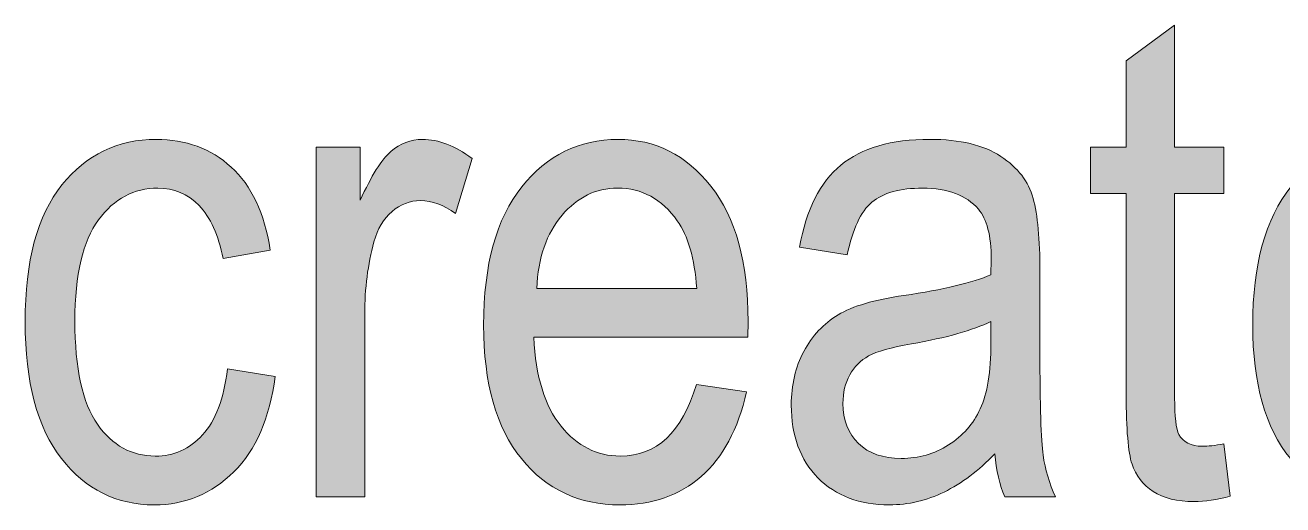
# Model space of a CAD drawing. Header units: inches. Extents: x 19 to 517, y 28 to 779.
# Drawn here: x 49.35 to 82.91, y 161.46 to 174.27 of the extents above; entities that cross this region are included whole.
import ezdxf

# ---------------------------------------------------------------- set-up
doc = ezdxf.new("R2010")
doc.units = ezdxf.units.IN
doc.header["$MEASUREMENT"] = 0
doc.layers.add('Layer 1', color=7, linetype='Continuous')

# ---------------------------------------------------------------- blocks, each defined once
blk = doc.blocks.new('block 12')
at = {"layer": 'Layer 1', "lineweight": 0}
blk.add_open_spline([(54.748, 165.095), (54.748, 165.095), (56.022, 164.893), (56.022, 164.893), (55.876, 163.779), (55.508, 162.93), (54.919, 162.344), (54.33, 161.758), (53.623, 161.465), (52.797, 161.465), (51.795, 161.465), (50.97, 161.876), (50.322, 162.699), (49.675, 163.522), (49.351, 164.74), (49.351, 166.352), (49.351, 167.975), (49.678, 169.191), (50.331, 170.004), (50.985, 170.814), (51.824, 171.221), (52.849, 171.221), (53.64, 171.221), (54.307, 170.975), (54.849, 170.482), (55.391, 169.99), (55.738, 169.252), (55.89, 168.268), (55.89, 168.268), (54.633, 168.039), (54.633, 168.039), (54.51, 168.669), (54.297, 169.14), (53.992, 169.452), (53.687, 169.764), (53.321, 169.92), (52.893, 169.92), (52.255, 169.92), (51.726, 169.637), (51.307, 169.072), (50.888, 168.506), (50.678, 167.608), (50.678, 166.378), (50.678, 165.106), (50.879, 164.187), (51.28, 163.618), (51.682, 163.05), (52.196, 162.766), (52.823, 162.766), (53.315, 162.766), (53.735, 162.955), (54.084, 163.332), (54.433, 163.711), (54.654, 164.298), (54.748, 165.095)], degree=3, knots=[0, 0, 0, 0, 1, 1, 1, 2, 2, 2, 3, 3, 3, 4, 4, 4, 5, 5, 5, 6, 6, 6, 7, 7, 7, 8, 8, 8, 9, 9, 9, 10, 10, 10, 11, 11, 11, 12, 12, 12, 13, 13, 13, 14, 14, 14, 15, 15, 15, 16, 16, 16, 17, 17, 17, 18, 18, 18, 18], dxfattribs=at)
blk = doc.blocks.new('block 13')
at = {"layer": 'Layer 1', "true_color": 0x231f20}
h = blk.add_hatch(color=250, dxfattribs=at)
h.dxf.hatch_style = 2
edge = h.paths.add_edge_path()
edge.add_spline(control_points=[(54.748, 165.095), (54.748, 165.095), (56.022, 164.893), (56.022, 164.893), (55.876, 163.779), (55.508, 162.93), (54.919, 162.344), (54.33, 161.758), (53.623, 161.465), (52.797, 161.465), (51.795, 161.465), (50.97, 161.876), (50.322, 162.699), (49.675, 163.522), (49.351, 164.74), (49.351, 166.352), (49.351, 167.975), (49.678, 169.191), (50.331, 170.004), (50.985, 170.814), (51.824, 171.221), (52.849, 171.221), (53.64, 171.221), (54.307, 170.975), (54.849, 170.482), (55.391, 169.99), (55.738, 169.252), (55.89, 168.268), (55.89, 168.268), (54.633, 168.039), (54.633, 168.039), (54.51, 168.669), (54.297, 169.14), (53.992, 169.452), (53.687, 169.764), (53.321, 169.92), (52.893, 169.92), (52.255, 169.92), (51.726, 169.637), (51.307, 169.072), (50.888, 168.506), (50.678, 167.608), (50.678, 166.378), (50.678, 165.106), (50.879, 164.187), (51.28, 163.618), (51.682, 163.05), (52.196, 162.766), (52.823, 162.766), (53.315, 162.766), (53.735, 162.955), (54.084, 163.332), (54.433, 163.711), (54.654, 164.298), (54.748, 165.095)], knot_values=[0, 0, 0, 0, 1, 1, 1, 2, 2, 2, 3, 3, 3, 4, 4, 4, 5, 5, 5, 6, 6, 6, 7, 7, 7, 8, 8, 8, 9, 9, 9, 10, 10, 10, 11, 11, 11, 12, 12, 12, 13, 13, 13, 14, 14, 14, 15, 15, 15, 16, 16, 16, 17, 17, 17, 18, 18, 18, 18], degree=3, periodic=1)
at = {"layer": 'Layer 1', "lineweight": 0}
blk.add_open_spline([(54.748, 165.095), (54.748, 165.095), (56.022, 164.893), (56.022, 164.893), (55.876, 163.779), (55.508, 162.93), (54.919, 162.344), (54.33, 161.758), (53.623, 161.465), (52.797, 161.465), (51.795, 161.465), (50.97, 161.876), (50.322, 162.699), (49.675, 163.522), (49.351, 164.74), (49.351, 166.352), (49.351, 167.975), (49.678, 169.191), (50.331, 170.004), (50.985, 170.814), (51.824, 171.221), (52.849, 171.221), (53.64, 171.221), (54.307, 170.975), (54.849, 170.482), (55.391, 169.99), (55.738, 169.252), (55.89, 168.268), (55.89, 168.268), (54.633, 168.039), (54.633, 168.039), (54.51, 168.669), (54.297, 169.14), (53.992, 169.452), (53.687, 169.764), (53.321, 169.92), (52.893, 169.92), (52.255, 169.92), (51.726, 169.637), (51.307, 169.072), (50.888, 168.506), (50.678, 167.608), (50.678, 166.378), (50.678, 165.106), (50.879, 164.187), (51.28, 163.618), (51.682, 163.05), (52.196, 162.766), (52.823, 162.766), (53.315, 162.766), (53.735, 162.955), (54.084, 163.332), (54.433, 163.711), (54.654, 164.298), (54.748, 165.095)], degree=3, knots=[0, 0, 0, 0, 1, 1, 1, 2, 2, 2, 3, 3, 3, 4, 4, 4, 5, 5, 5, 6, 6, 6, 7, 7, 7, 8, 8, 8, 9, 9, 9, 10, 10, 10, 11, 11, 11, 12, 12, 12, 13, 13, 13, 14, 14, 14, 15, 15, 15, 16, 16, 16, 17, 17, 17, 18, 18, 18, 18], dxfattribs=at)
blk = doc.blocks.new('block 14')
at = {"layer": 'Layer 1', "lineweight": 0}
blk.add_open_spline([(57.121, 161.676), (57.121, 161.676), (57.121, 171.01), (57.121, 171.01), (57.121, 171.01), (58.29, 171.01), (58.29, 171.01), (58.29, 171.01), (58.29, 169.595), (58.29, 169.595), (58.589, 170.251), (58.862, 170.686), (59.111, 170.9), (59.36, 171.113), (59.64, 171.221), (59.951, 171.221), (60.384, 171.221), (60.827, 171.051), (61.278, 170.711), (61.278, 170.711), (60.839, 169.243), (60.839, 169.243), (60.516, 169.472), (60.203, 169.586), (59.898, 169.586), (59.623, 169.586), (59.371, 169.489), (59.142, 169.296), (58.914, 169.103), (58.753, 168.833), (58.659, 168.487), (58.495, 167.884), (58.413, 167.242), (58.413, 166.563), (58.413, 166.563), (58.413, 161.676), (58.413, 161.676), (58.413, 161.676), (57.121, 161.676), (57.121, 161.676)], degree=3, knots=[0, 0, 0, 0, 1, 1, 1, 2, 2, 2, 3, 3, 3, 4, 4, 4, 5, 5, 5, 6, 6, 6, 7, 7, 7, 8, 8, 8, 9, 9, 9, 10, 10, 10, 11, 11, 11, 12, 12, 12, 13, 13, 13, 13], dxfattribs=at)
blk = doc.blocks.new('block 15')
at = {"layer": 'Layer 1', "true_color": 0x231f20}
h = blk.add_hatch(color=250, dxfattribs=at)
h.dxf.hatch_style = 2
edge = h.paths.add_edge_path()
edge.add_spline(control_points=[(57.121, 161.676), (57.121, 161.676), (57.121, 171.01), (57.121, 171.01), (57.121, 171.01), (58.29, 171.01), (58.29, 171.01), (58.29, 171.01), (58.29, 169.595), (58.29, 169.595), (58.589, 170.251), (58.862, 170.686), (59.111, 170.9), (59.36, 171.113), (59.64, 171.221), (59.951, 171.221), (60.384, 171.221), (60.827, 171.051), (61.278, 170.711), (61.278, 170.711), (60.839, 169.243), (60.839, 169.243), (60.516, 169.472), (60.203, 169.586), (59.898, 169.586), (59.623, 169.586), (59.371, 169.489), (59.142, 169.296), (58.914, 169.103), (58.753, 168.833), (58.659, 168.487), (58.495, 167.884), (58.413, 167.242), (58.413, 166.563), (58.413, 166.563), (58.413, 161.676), (58.413, 161.676), (58.413, 161.676), (57.121, 161.676), (57.121, 161.676)], knot_values=[0, 0, 0, 0, 1, 1, 1, 2, 2, 2, 3, 3, 3, 4, 4, 4, 5, 5, 5, 6, 6, 6, 7, 7, 7, 8, 8, 8, 9, 9, 9, 10, 10, 10, 11, 11, 11, 12, 12, 12, 13, 13, 13, 13], degree=3, periodic=1)
at = {"layer": 'Layer 1', "lineweight": 0}
blk.add_open_spline([(57.121, 161.676), (57.121, 161.676), (57.121, 171.01), (57.121, 171.01), (57.121, 171.01), (58.29, 171.01), (58.29, 171.01), (58.29, 171.01), (58.29, 169.595), (58.29, 169.595), (58.589, 170.251), (58.862, 170.686), (59.111, 170.9), (59.36, 171.113), (59.64, 171.221), (59.951, 171.221), (60.384, 171.221), (60.827, 171.051), (61.278, 170.711), (61.278, 170.711), (60.839, 169.243), (60.839, 169.243), (60.516, 169.472), (60.203, 169.586), (59.898, 169.586), (59.623, 169.586), (59.371, 169.489), (59.142, 169.296), (58.914, 169.103), (58.753, 168.833), (58.659, 168.487), (58.495, 167.884), (58.413, 167.242), (58.413, 166.563), (58.413, 166.563), (58.413, 161.676), (58.413, 161.676), (58.413, 161.676), (57.121, 161.676), (57.121, 161.676)], degree=3, knots=[0, 0, 0, 0, 1, 1, 1, 2, 2, 2, 3, 3, 3, 4, 4, 4, 5, 5, 5, 6, 6, 6, 7, 7, 7, 8, 8, 8, 9, 9, 9, 10, 10, 10, 11, 11, 11, 12, 12, 12, 13, 13, 13, 13], dxfattribs=at)
blk = doc.blocks.new('block 16')
at = {"layer": 'Layer 1', "lineweight": 0}
blk.add_open_spline([(67.263, 164.682), (67.263, 164.682), (68.599, 164.479), (68.599, 164.479), (68.377, 163.483), (67.974, 162.731), (67.391, 162.225), (66.808, 161.718), (66.086, 161.465), (65.224, 161.465), (64.14, 161.465), (63.263, 161.876), (62.592, 162.699), (61.921, 163.522), (61.586, 164.711), (61.586, 166.264), (61.586, 167.875), (61.924, 169.104), (62.601, 169.951), (63.277, 170.797), (64.134, 171.221), (65.172, 171.221), (66.162, 171.221), (66.988, 170.805), (67.65, 169.973), (68.312, 169.141), (68.643, 167.937), (68.643, 166.36), (68.643, 166.36), (68.634, 165.938), (68.634, 165.938), (68.634, 165.938), (62.922, 165.938), (62.922, 165.938), (62.974, 164.89), (63.217, 164.099), (63.651, 163.565), (64.085, 163.032), (64.612, 162.766), (65.233, 162.766), (66.206, 162.766), (66.882, 163.404), (67.263, 164.682)], degree=3, knots=[0, 0, 0, 0, 1, 1, 1, 2, 2, 2, 3, 3, 3, 4, 4, 4, 5, 5, 5, 6, 6, 6, 7, 7, 7, 8, 8, 8, 9, 9, 9, 10, 10, 10, 11, 11, 11, 12, 12, 12, 13, 13, 13, 14, 14, 14, 14], dxfattribs=at)
blk = doc.blocks.new('block 17')
at = {"layer": 'Layer 1', "lineweight": 0}
blk.add_open_spline([(63.001, 167.239), (63.001, 167.239), (67.272, 167.239), (67.272, 167.239), (67.214, 168.048), (67.041, 168.651), (66.754, 169.05), (66.338, 169.63), (65.807, 169.92), (65.163, 169.92), (64.583, 169.92), (64.088, 169.678), (63.677, 169.195), (63.267, 168.711), (63.042, 168.06), (63.001, 167.239)], degree=3, knots=[0, 0, 0, 0, 1, 1, 1, 2, 2, 2, 3, 3, 3, 4, 4, 4, 5, 5, 5, 5], dxfattribs=at)
blk = doc.blocks.new('block 18')
at = {"layer": 'Layer 1', "true_color": 0x231f20}
h = blk.add_hatch(color=250, dxfattribs=at)
h.dxf.hatch_style = 2
edge = h.paths.add_edge_path()
edge.add_spline(control_points=[(67.263, 164.682), (67.263, 164.682), (68.599, 164.479), (68.599, 164.479), (68.377, 163.483), (67.974, 162.731), (67.391, 162.225), (66.808, 161.718), (66.086, 161.465), (65.224, 161.465), (64.14, 161.465), (63.263, 161.876), (62.592, 162.699), (61.921, 163.522), (61.586, 164.711), (61.586, 166.264), (61.586, 167.875), (61.924, 169.104), (62.601, 169.951), (63.277, 170.797), (64.134, 171.221), (65.172, 171.221), (66.162, 171.221), (66.988, 170.805), (67.65, 169.973), (68.312, 169.141), (68.643, 167.937), (68.643, 166.36), (68.643, 166.36), (68.634, 165.938), (68.634, 165.938), (68.634, 165.938), (62.922, 165.938), (62.922, 165.938), (62.974, 164.89), (63.217, 164.099), (63.651, 163.565), (64.085, 163.032), (64.612, 162.766), (65.233, 162.766), (66.206, 162.766), (66.882, 163.404), (67.263, 164.682)], knot_values=[0, 0, 0, 0, 1, 1, 1, 2, 2, 2, 3, 3, 3, 4, 4, 4, 5, 5, 5, 6, 6, 6, 7, 7, 7, 8, 8, 8, 9, 9, 9, 10, 10, 10, 11, 11, 11, 12, 12, 12, 13, 13, 13, 14, 14, 14, 14], degree=3, periodic=1)
edge = h.paths.add_edge_path()
edge.add_spline(control_points=[(63.001, 167.239), (63.001, 167.239), (67.272, 167.239), (67.272, 167.239), (67.214, 168.048), (67.041, 168.651), (66.754, 169.05), (66.338, 169.63), (65.807, 169.92), (65.163, 169.92), (64.583, 169.92), (64.088, 169.678), (63.677, 169.195), (63.267, 168.711), (63.042, 168.06), (63.001, 167.239)], knot_values=[0, 0, 0, 0, 1, 1, 1, 2, 2, 2, 3, 3, 3, 4, 4, 4, 5, 5, 5, 5], degree=3, periodic=1)
at = {"layer": 'Layer 1', "lineweight": 0}
for points, knots in [([(67.263, 164.682), (67.263, 164.682), (68.599, 164.479), (68.599, 164.479), (68.377, 163.483), (67.974, 162.731), (67.391, 162.225), (66.808, 161.718), (66.086, 161.465), (65.224, 161.465), (64.14, 161.465), (63.263, 161.876), (62.592, 162.699), (61.921, 163.522), (61.586, 164.711), (61.586, 166.264), (61.586, 167.875), (61.924, 169.104), (62.601, 169.951), (63.277, 170.797), (64.134, 171.221), (65.172, 171.221), (66.162, 171.221), (66.988, 170.805), (67.65, 169.973), (68.312, 169.141), (68.643, 167.937), (68.643, 166.36), (68.643, 166.36), (68.634, 165.938), (68.634, 165.938), (68.634, 165.938), (62.922, 165.938), (62.922, 165.938), (62.974, 164.89), (63.217, 164.099), (63.651, 163.565), (64.085, 163.032), (64.612, 162.766), (65.233, 162.766), (66.206, 162.766), (66.882, 163.404), (67.263, 164.682)], [0, 0, 0, 0, 1, 1, 1, 2, 2, 2, 3, 3, 3, 4, 4, 4, 5, 5, 5, 6, 6, 6, 7, 7, 7, 8, 8, 8, 9, 9, 9, 10, 10, 10, 11, 11, 11, 12, 12, 12, 13, 13, 13, 14, 14, 14, 14]), ([(63.001, 167.239), (63.001, 167.239), (67.272, 167.239), (67.272, 167.239), (67.214, 168.048), (67.041, 168.651), (66.754, 169.05), (66.338, 169.63), (65.807, 169.92), (65.163, 169.92), (64.583, 169.92), (64.088, 169.678), (63.677, 169.195), (63.267, 168.711), (63.042, 168.06), (63.001, 167.239)], [0, 0, 0, 0, 1, 1, 1, 2, 2, 2, 3, 3, 3, 4, 4, 4, 5, 5, 5, 5])]:
    blk.add_open_spline(points, degree=3, knots=knots, dxfattribs=at)
blk = doc.blocks.new('block 19')
at = {"layer": 'Layer 1', "lineweight": 0}
blk.add_open_spline([(75.226, 162.827), (74.793, 162.376), (74.341, 162.036), (73.873, 161.808), (73.404, 161.579), (72.918, 161.465), (72.414, 161.465), (71.617, 161.465), (70.981, 161.705), (70.506, 162.186), (70.032, 162.666), (69.795, 163.313), (69.795, 164.128), (69.795, 164.667), (69.906, 165.145), (70.129, 165.561), (70.351, 165.977), (70.656, 166.302), (71.043, 166.536), (71.429, 166.771), (72.015, 166.943), (72.8, 167.055), (73.855, 167.209), (74.629, 167.394), (75.121, 167.608), (75.121, 167.608), (75.13, 168.013), (75.13, 168.013), (75.13, 168.651), (75.015, 169.1), (74.787, 169.357), (74.464, 169.732), (73.969, 169.92), (73.301, 169.92), (72.698, 169.92), (72.247, 169.795), (71.948, 169.545), (71.649, 169.294), (71.429, 168.824), (71.289, 168.136), (71.289, 168.136), (70.014, 168.347), (70.014, 168.347), (70.196, 169.349), (70.564, 170.078), (71.117, 170.535), (71.671, 170.992), (72.464, 171.221), (73.495, 171.221), (74.298, 171.221), (74.927, 171.069), (75.384, 170.768), (75.841, 170.466), (76.13, 170.093), (76.25, 169.647), (76.37, 169.202), (76.43, 168.552), (76.43, 167.696), (76.43, 167.696), (76.43, 165.587), (76.43, 165.587), (76.43, 164.11), (76.458, 163.18), (76.514, 162.797), (76.569, 162.412), (76.679, 162.039), (76.843, 161.676), (76.843, 161.676), (75.49, 161.676), (75.49, 161.676), (75.355, 161.998), (75.267, 162.382), (75.226, 162.827)], degree=3, knots=[0, 0, 0, 0, 1, 1, 1, 2, 2, 2, 3, 3, 3, 4, 4, 4, 5, 5, 5, 6, 6, 6, 7, 7, 7, 8, 8, 8, 9, 9, 9, 10, 10, 10, 11, 11, 11, 12, 12, 12, 13, 13, 13, 14, 14, 14, 15, 15, 15, 16, 16, 16, 17, 17, 17, 18, 18, 18, 19, 19, 19, 20, 20, 20, 21, 21, 21, 22, 22, 22, 23, 23, 23, 24, 24, 24, 24], dxfattribs=at)
blk = doc.blocks.new('block 20')
at = {"layer": 'Layer 1', "lineweight": 0}
blk.add_open_spline([(75.121, 166.36), (74.646, 166.126), (73.94, 165.927), (73.003, 165.763), (72.458, 165.669), (72.077, 165.562), (71.86, 165.441), (71.643, 165.321), (71.475, 165.152), (71.355, 164.932), (71.235, 164.713), (71.174, 164.459), (71.174, 164.172), (71.174, 163.727), (71.312, 163.37), (71.588, 163.104), (71.863, 162.837), (72.244, 162.704), (72.73, 162.704), (73.193, 162.704), (73.613, 162.824), (73.991, 163.064), (74.369, 163.305), (74.652, 163.625), (74.839, 164.027), (75.027, 164.428), (75.121, 165.013), (75.121, 165.78), (75.121, 165.78), (75.121, 166.36), (75.121, 166.36)], degree=3, knots=[0, 0, 0, 0, 1, 1, 1, 2, 2, 2, 3, 3, 3, 4, 4, 4, 5, 5, 5, 6, 6, 6, 7, 7, 7, 8, 8, 8, 9, 9, 9, 10, 10, 10, 10], dxfattribs=at)
blk = doc.blocks.new('block 21')
at = {"layer": 'Layer 1', "true_color": 0x231f20}
h = blk.add_hatch(color=250, dxfattribs=at)
h.dxf.hatch_style = 2
edge = h.paths.add_edge_path()
edge.add_spline(control_points=[(75.226, 162.827), (74.793, 162.376), (74.341, 162.036), (73.873, 161.808), (73.404, 161.579), (72.918, 161.465), (72.414, 161.465), (71.617, 161.465), (70.981, 161.705), (70.506, 162.186), (70.032, 162.666), (69.795, 163.313), (69.795, 164.128), (69.795, 164.667), (69.906, 165.145), (70.129, 165.561), (70.351, 165.977), (70.656, 166.302), (71.043, 166.536), (71.429, 166.771), (72.015, 166.943), (72.8, 167.055), (73.855, 167.209), (74.629, 167.394), (75.121, 167.608), (75.121, 167.608), (75.13, 168.013), (75.13, 168.013), (75.13, 168.651), (75.015, 169.1), (74.787, 169.357), (74.464, 169.732), (73.969, 169.92), (73.301, 169.92), (72.698, 169.92), (72.247, 169.795), (71.948, 169.545), (71.649, 169.294), (71.429, 168.824), (71.289, 168.136), (71.289, 168.136), (70.014, 168.347), (70.014, 168.347), (70.196, 169.349), (70.564, 170.078), (71.117, 170.535), (71.671, 170.992), (72.464, 171.221), (73.495, 171.221), (74.298, 171.221), (74.927, 171.069), (75.384, 170.768), (75.841, 170.466), (76.13, 170.093), (76.25, 169.647), (76.37, 169.202), (76.43, 168.552), (76.43, 167.696), (76.43, 167.696), (76.43, 165.587), (76.43, 165.587), (76.43, 164.11), (76.458, 163.18), (76.514, 162.797), (76.569, 162.412), (76.679, 162.039), (76.843, 161.676), (76.843, 161.676), (75.49, 161.676), (75.49, 161.676), (75.355, 161.998), (75.267, 162.382), (75.226, 162.827)], knot_values=[0, 0, 0, 0, 1, 1, 1, 2, 2, 2, 3, 3, 3, 4, 4, 4, 5, 5, 5, 6, 6, 6, 7, 7, 7, 8, 8, 8, 9, 9, 9, 10, 10, 10, 11, 11, 11, 12, 12, 12, 13, 13, 13, 14, 14, 14, 15, 15, 15, 16, 16, 16, 17, 17, 17, 18, 18, 18, 19, 19, 19, 20, 20, 20, 21, 21, 21, 22, 22, 22, 23, 23, 23, 24, 24, 24, 24], degree=3, periodic=1)
edge = h.paths.add_edge_path()
edge.add_spline(control_points=[(75.121, 166.36), (74.646, 166.126), (73.94, 165.927), (73.003, 165.763), (72.458, 165.669), (72.077, 165.562), (71.86, 165.441), (71.643, 165.321), (71.475, 165.152), (71.355, 164.932), (71.235, 164.713), (71.174, 164.459), (71.174, 164.172), (71.174, 163.727), (71.312, 163.37), (71.588, 163.104), (71.863, 162.837), (72.244, 162.704), (72.73, 162.704), (73.193, 162.704), (73.613, 162.824), (73.991, 163.064), (74.369, 163.305), (74.652, 163.625), (74.839, 164.027), (75.027, 164.428), (75.121, 165.013), (75.121, 165.78), (75.121, 165.78), (75.121, 166.36), (75.121, 166.36)], knot_values=[0, 0, 0, 0, 1, 1, 1, 2, 2, 2, 3, 3, 3, 4, 4, 4, 5, 5, 5, 6, 6, 6, 7, 7, 7, 8, 8, 8, 9, 9, 9, 10, 10, 10, 10], degree=3, periodic=1)
at = {"layer": 'Layer 1', "lineweight": 0}
for points, knots in [([(75.226, 162.827), (74.793, 162.376), (74.341, 162.036), (73.873, 161.808), (73.404, 161.579), (72.918, 161.465), (72.414, 161.465), (71.617, 161.465), (70.981, 161.705), (70.506, 162.186), (70.032, 162.666), (69.795, 163.313), (69.795, 164.128), (69.795, 164.667), (69.906, 165.145), (70.129, 165.561), (70.351, 165.977), (70.656, 166.302), (71.043, 166.536), (71.429, 166.771), (72.015, 166.943), (72.8, 167.055), (73.855, 167.209), (74.629, 167.394), (75.121, 167.608), (75.121, 167.608), (75.13, 168.013), (75.13, 168.013), (75.13, 168.651), (75.015, 169.1), (74.787, 169.357), (74.464, 169.732), (73.969, 169.92), (73.301, 169.92), (72.698, 169.92), (72.247, 169.795), (71.948, 169.545), (71.649, 169.294), (71.429, 168.824), (71.289, 168.136), (71.289, 168.136), (70.014, 168.347), (70.014, 168.347), (70.196, 169.349), (70.564, 170.078), (71.117, 170.535), (71.671, 170.992), (72.464, 171.221), (73.495, 171.221), (74.298, 171.221), (74.927, 171.069), (75.384, 170.768), (75.841, 170.466), (76.13, 170.093), (76.25, 169.647), (76.37, 169.202), (76.43, 168.552), (76.43, 167.696), (76.43, 167.696), (76.43, 165.587), (76.43, 165.587), (76.43, 164.11), (76.458, 163.18), (76.514, 162.797), (76.569, 162.412), (76.679, 162.039), (76.843, 161.676), (76.843, 161.676), (75.49, 161.676), (75.49, 161.676), (75.355, 161.998), (75.267, 162.382), (75.226, 162.827)], [0, 0, 0, 0, 1, 1, 1, 2, 2, 2, 3, 3, 3, 4, 4, 4, 5, 5, 5, 6, 6, 6, 7, 7, 7, 8, 8, 8, 9, 9, 9, 10, 10, 10, 11, 11, 11, 12, 12, 12, 13, 13, 13, 14, 14, 14, 15, 15, 15, 16, 16, 16, 17, 17, 17, 18, 18, 18, 19, 19, 19, 20, 20, 20, 21, 21, 21, 22, 22, 22, 23, 23, 23, 24, 24, 24, 24]), ([(75.121, 166.36), (74.646, 166.126), (73.94, 165.927), (73.003, 165.763), (72.458, 165.669), (72.077, 165.562), (71.86, 165.441), (71.643, 165.321), (71.475, 165.152), (71.355, 164.932), (71.235, 164.713), (71.174, 164.459), (71.174, 164.172), (71.174, 163.727), (71.312, 163.37), (71.588, 163.104), (71.863, 162.837), (72.244, 162.704), (72.73, 162.704), (73.193, 162.704), (73.613, 162.824), (73.991, 163.064), (74.369, 163.305), (74.652, 163.625), (74.839, 164.027), (75.027, 164.428), (75.121, 165.013), (75.121, 165.78), (75.121, 165.78), (75.121, 166.36), (75.121, 166.36)], [0, 0, 0, 0, 1, 1, 1, 2, 2, 2, 3, 3, 3, 4, 4, 4, 5, 5, 5, 6, 6, 6, 7, 7, 7, 8, 8, 8, 9, 9, 9, 10, 10, 10, 10])]:
    blk.add_open_spline(points, degree=3, knots=knots, dxfattribs=at)
blk = doc.blocks.new('block 22')
at = {"layer": 'Layer 1', "lineweight": 0}
blk.add_open_spline([(81.335, 163.091), (81.335, 163.091), (81.51, 161.693), (81.51, 161.693), (81.153, 161.6), (80.831, 161.553), (80.544, 161.553), (80.092, 161.553), (79.729, 161.643), (79.454, 161.82), (79.178, 161.999), (78.989, 162.244), (78.887, 162.555), (78.784, 162.865), (78.733, 163.483), (78.733, 164.409), (78.733, 164.409), (78.733, 169.779), (78.733, 169.779), (78.733, 169.779), (77.784, 169.779), (77.784, 169.779), (77.784, 169.779), (77.784, 171.01), (77.784, 171.01), (77.784, 171.01), (78.733, 171.01), (78.733, 171.01), (78.733, 171.01), (78.733, 173.321), (78.733, 173.321), (78.733, 173.321), (80.025, 174.271), (80.025, 174.271), (80.025, 174.271), (80.025, 171.01), (80.025, 171.01), (80.025, 171.01), (81.335, 171.01), (81.335, 171.01), (81.335, 171.01), (81.335, 169.779), (81.335, 169.779), (81.335, 169.779), (80.025, 169.779), (80.025, 169.779), (80.025, 169.779), (80.025, 164.321), (80.025, 164.321), (80.025, 163.817), (80.063, 163.492), (80.139, 163.346), (80.251, 163.135), (80.459, 163.029), (80.763, 163.029), (80.91, 163.029), (81.1, 163.05), (81.335, 163.091)], degree=3, knots=[0, 0, 0, 0, 1, 1, 1, 2, 2, 2, 3, 3, 3, 4, 4, 4, 5, 5, 5, 6, 6, 6, 7, 7, 7, 8, 8, 8, 9, 9, 9, 10, 10, 10, 11, 11, 11, 12, 12, 12, 13, 13, 13, 14, 14, 14, 15, 15, 15, 16, 16, 16, 17, 17, 17, 18, 18, 18, 19, 19, 19, 19], dxfattribs=at)
blk = doc.blocks.new('block 23')
at = {"layer": 'Layer 1', "true_color": 0x231f20}
h = blk.add_hatch(color=250, dxfattribs=at)
h.dxf.hatch_style = 2
edge = h.paths.add_edge_path()
edge.add_spline(control_points=[(81.335, 163.091), (81.335, 163.091), (81.51, 161.693), (81.51, 161.693), (81.153, 161.6), (80.831, 161.553), (80.544, 161.553), (80.092, 161.553), (79.729, 161.643), (79.454, 161.82), (79.178, 161.999), (78.989, 162.244), (78.887, 162.555), (78.784, 162.865), (78.733, 163.483), (78.733, 164.409), (78.733, 164.409), (78.733, 169.779), (78.733, 169.779), (78.733, 169.779), (77.784, 169.779), (77.784, 169.779), (77.784, 169.779), (77.784, 171.01), (77.784, 171.01), (77.784, 171.01), (78.733, 171.01), (78.733, 171.01), (78.733, 171.01), (78.733, 173.321), (78.733, 173.321), (78.733, 173.321), (80.025, 174.271), (80.025, 174.271), (80.025, 174.271), (80.025, 171.01), (80.025, 171.01), (80.025, 171.01), (81.335, 171.01), (81.335, 171.01), (81.335, 171.01), (81.335, 169.779), (81.335, 169.779), (81.335, 169.779), (80.025, 169.779), (80.025, 169.779), (80.025, 169.779), (80.025, 164.321), (80.025, 164.321), (80.025, 163.817), (80.063, 163.492), (80.139, 163.346), (80.251, 163.135), (80.459, 163.029), (80.763, 163.029), (80.91, 163.029), (81.1, 163.05), (81.335, 163.091)], knot_values=[0, 0, 0, 0, 1, 1, 1, 2, 2, 2, 3, 3, 3, 4, 4, 4, 5, 5, 5, 6, 6, 6, 7, 7, 7, 8, 8, 8, 9, 9, 9, 10, 10, 10, 11, 11, 11, 12, 12, 12, 13, 13, 13, 14, 14, 14, 15, 15, 15, 16, 16, 16, 17, 17, 17, 18, 18, 18, 19, 19, 19, 19], degree=3, periodic=1)
at = {"layer": 'Layer 1', "lineweight": 0}
blk.add_open_spline([(81.335, 163.091), (81.335, 163.091), (81.51, 161.693), (81.51, 161.693), (81.153, 161.6), (80.831, 161.553), (80.544, 161.553), (80.092, 161.553), (79.729, 161.643), (79.454, 161.82), (79.178, 161.999), (78.989, 162.244), (78.887, 162.555), (78.784, 162.865), (78.733, 163.483), (78.733, 164.409), (78.733, 164.409), (78.733, 169.779), (78.733, 169.779), (78.733, 169.779), (77.784, 169.779), (77.784, 169.779), (77.784, 169.779), (77.784, 171.01), (77.784, 171.01), (77.784, 171.01), (78.733, 171.01), (78.733, 171.01), (78.733, 171.01), (78.733, 173.321), (78.733, 173.321), (78.733, 173.321), (80.025, 174.271), (80.025, 174.271), (80.025, 174.271), (80.025, 171.01), (80.025, 171.01), (80.025, 171.01), (81.335, 171.01), (81.335, 171.01), (81.335, 171.01), (81.335, 169.779), (81.335, 169.779), (81.335, 169.779), (80.025, 169.779), (80.025, 169.779), (80.025, 169.779), (80.025, 164.321), (80.025, 164.321), (80.025, 163.817), (80.063, 163.492), (80.139, 163.346), (80.251, 163.135), (80.459, 163.029), (80.763, 163.029), (80.91, 163.029), (81.1, 163.05), (81.335, 163.091)], degree=3, knots=[0, 0, 0, 0, 1, 1, 1, 2, 2, 2, 3, 3, 3, 4, 4, 4, 5, 5, 5, 6, 6, 6, 7, 7, 7, 8, 8, 8, 9, 9, 9, 10, 10, 10, 11, 11, 11, 12, 12, 12, 13, 13, 13, 14, 14, 14, 15, 15, 15, 16, 16, 16, 17, 17, 17, 18, 18, 18, 19, 19, 19, 19], dxfattribs=at)
blk = doc.blocks.new('block 24')
at = {"layer": 'Layer 1', "lineweight": 0}
blk.add_open_spline([(87.786, 164.682), (87.786, 164.682), (89.122, 164.479), (89.122, 164.479), (88.899, 163.483), (88.496, 162.731), (87.913, 162.225), (87.33, 161.718), (86.608, 161.465), (85.747, 161.465), (84.663, 161.465), (83.785, 161.876), (83.114, 162.699), (82.443, 163.522), (82.108, 164.711), (82.108, 166.264), (82.108, 167.875), (82.446, 169.104), (83.123, 169.951), (83.8, 170.797), (84.657, 171.221), (85.694, 171.221), (86.684, 171.221), (87.51, 170.805), (88.173, 169.973), (88.835, 169.141), (89.166, 167.937), (89.166, 166.36), (89.166, 166.36), (89.157, 165.938), (89.157, 165.938), (89.157, 165.938), (83.444, 165.938), (83.444, 165.938), (83.497, 164.89), (83.74, 164.099), (84.173, 163.565), (84.607, 163.032), (85.134, 162.766), (85.756, 162.766), (86.728, 162.766), (87.405, 163.404), (87.786, 164.682)], degree=3, knots=[0, 0, 0, 0, 1, 1, 1, 2, 2, 2, 3, 3, 3, 4, 4, 4, 5, 5, 5, 6, 6, 6, 7, 7, 7, 8, 8, 8, 9, 9, 9, 10, 10, 10, 11, 11, 11, 12, 12, 12, 13, 13, 13, 14, 14, 14, 14], dxfattribs=at)
blk = doc.blocks.new('block 26')
at = {"layer": 'Layer 1', "true_color": 0x231f20}
h = blk.add_hatch(color=250, dxfattribs=at)
h.dxf.hatch_style = 2
edge = h.paths.add_edge_path()
edge.add_spline(control_points=[(87.786, 164.682), (87.786, 164.682), (89.122, 164.479), (89.122, 164.479), (88.899, 163.483), (88.496, 162.731), (87.913, 162.225), (87.33, 161.718), (86.608, 161.465), (85.747, 161.465), (84.663, 161.465), (83.785, 161.876), (83.114, 162.699), (82.443, 163.522), (82.108, 164.711), (82.108, 166.264), (82.108, 167.875), (82.446, 169.104), (83.123, 169.951), (83.8, 170.797), (84.657, 171.221), (85.694, 171.221), (86.684, 171.221), (87.51, 170.805), (88.173, 169.973), (88.835, 169.141), (89.166, 167.937), (89.166, 166.36), (89.166, 166.36), (89.157, 165.938), (89.157, 165.938), (89.157, 165.938), (83.444, 165.938), (83.444, 165.938), (83.497, 164.89), (83.74, 164.099), (84.173, 163.565), (84.607, 163.032), (85.134, 162.766), (85.756, 162.766), (86.728, 162.766), (87.405, 163.404), (87.786, 164.682)], knot_values=[0, 0, 0, 0, 1, 1, 1, 2, 2, 2, 3, 3, 3, 4, 4, 4, 5, 5, 5, 6, 6, 6, 7, 7, 7, 8, 8, 8, 9, 9, 9, 10, 10, 10, 11, 11, 11, 12, 12, 12, 13, 13, 13, 14, 14, 14, 14], degree=3, periodic=1)
edge = h.paths.add_edge_path()
edge.add_spline(control_points=[(83.523, 167.239), (83.523, 167.239), (87.795, 167.239), (87.795, 167.239), (87.736, 168.048), (87.563, 168.651), (87.276, 169.05), (86.86, 169.63), (86.33, 169.92), (85.685, 169.92), (85.105, 169.92), (84.61, 169.678), (84.2, 169.195), (83.79, 168.711), (83.564, 168.06), (83.523, 167.239)], knot_values=[0, 0, 0, 0, 1, 1, 1, 2, 2, 2, 3, 3, 3, 4, 4, 4, 5, 5, 5, 5], degree=3, periodic=1)
at = {"layer": 'Layer 1', "lineweight": 0}
for points, knots in [([(87.786, 164.682), (87.786, 164.682), (89.122, 164.479), (89.122, 164.479), (88.899, 163.483), (88.496, 162.731), (87.913, 162.225), (87.33, 161.718), (86.608, 161.465), (85.747, 161.465), (84.663, 161.465), (83.785, 161.876), (83.114, 162.699), (82.443, 163.522), (82.108, 164.711), (82.108, 166.264), (82.108, 167.875), (82.446, 169.104), (83.123, 169.951), (83.8, 170.797), (84.657, 171.221), (85.694, 171.221), (86.684, 171.221), (87.51, 170.805), (88.173, 169.973), (88.835, 169.141), (89.166, 167.937), (89.166, 166.36), (89.166, 166.36), (89.157, 165.938), (89.157, 165.938), (89.157, 165.938), (83.444, 165.938), (83.444, 165.938), (83.497, 164.89), (83.74, 164.099), (84.173, 163.565), (84.607, 163.032), (85.134, 162.766), (85.756, 162.766), (86.728, 162.766), (87.405, 163.404), (87.786, 164.682)], [0, 0, 0, 0, 1, 1, 1, 2, 2, 2, 3, 3, 3, 4, 4, 4, 5, 5, 5, 6, 6, 6, 7, 7, 7, 8, 8, 8, 9, 9, 9, 10, 10, 10, 11, 11, 11, 12, 12, 12, 13, 13, 13, 14, 14, 14, 14]), ([(83.523, 167.239), (83.523, 167.239), (87.795, 167.239), (87.795, 167.239), (87.736, 168.048), (87.563, 168.651), (87.276, 169.05), (86.86, 169.63), (86.33, 169.92), (85.685, 169.92), (85.105, 169.92), (84.61, 169.678), (84.2, 169.195), (83.79, 168.711), (83.564, 168.06), (83.523, 167.239)], [0, 0, 0, 0, 1, 1, 1, 2, 2, 2, 3, 3, 3, 4, 4, 4, 5, 5, 5, 5])]:
    blk.add_open_spline(points, degree=3, knots=knots, dxfattribs=at)

msp = doc.modelspace()

# ---------------------------------------------------------------- block references
at = {"layer": 'Layer 1'}
for name in ['block 22', 'block 23', 'block 12', 'block 13', 'block 14', 'block 15', 'block 16', 'block 18', 'block 19', 'block 21', 'block 24', 'block 26', 'block 17', 'block 20']:
    msp.add_blockref(name, (0, 0), dxfattribs=at)

doc.saveas('drawing.dxf')
